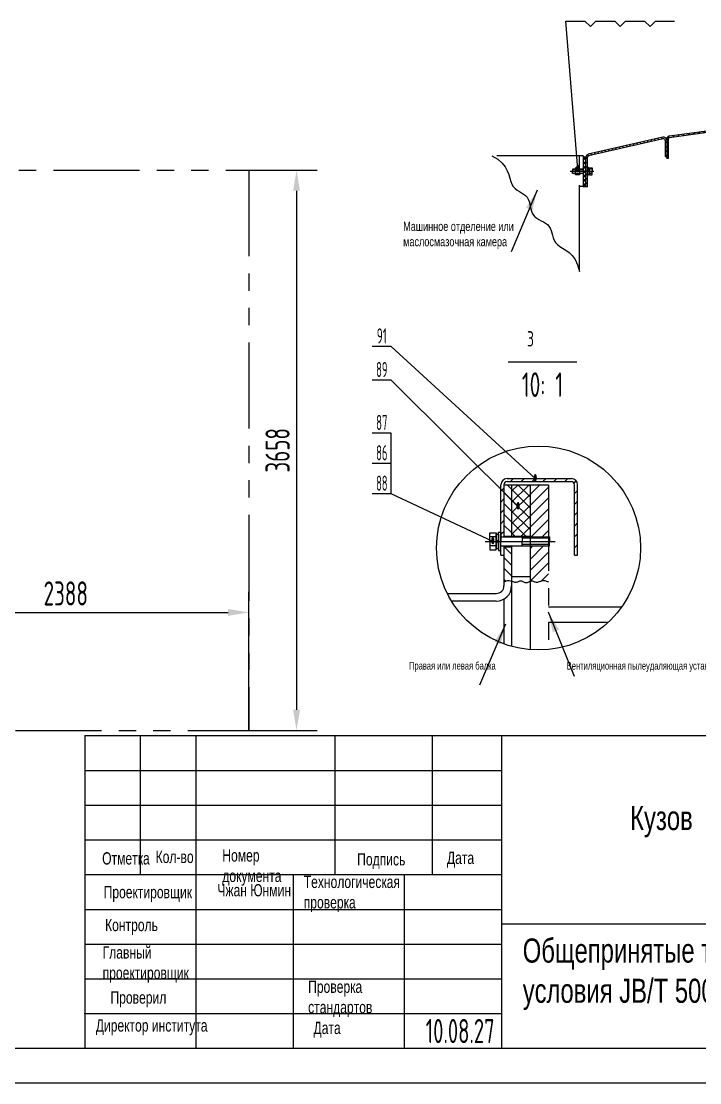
# Model space of a CAD drawing. Header units: millimetres. Extents: x 0 to 18900, y -495 to 13365.
# Drawn here: x 10096 to 14524, y 0 to 6930 of the extents above; entities that cross this region are included whole.
import ezdxf
from ezdxf.enums import TextEntityAlignment as Align

# ---------------------------------------------------------------- set-up
doc = ezdxf.new("R2010")
doc.units = ezdxf.units.MM
doc.header["$LTSCALE"] = 450
doc.linetypes.add('G', pattern=[2, 1.25, -0.25, 0.25, -0.25])
doc.linetypes.add('K', pattern=[2.5, 1.25, -0.25, 0.25, -0.25, 0.25, -0.25])
for name, color, linetype in [('01', 7, 'Continuous'), ('02', 1, 'Continuous'), ('05', 4, 'G'), ('07', 6, 'K'), ('08', 1, 'Continuous'), ('11', 3, 'Continuous'), ('THICK', 7, 'Continuous')]:
    doc.layers.add(name, color=color, linetype=linetype)
doc.styles.get("Standard").update_dxf_attribs({"font": 'isocp', "width": 0.707, "bigfont": 'intecad.shx'})
doc.dimstyles.new('INTE', dxfattribs={"dimscale": 45, "dimtxt": 3.5, "dimasz": 3, "dimexe": 3, "dimexo": 0, "dimgap": 1, "dimtad": 1, "dimdec": 0, "dimdsep": 46, "dimtxsty": 'Standard', "dimcen": 0, "dimclrd": 1, "dimclre": 1, "dimclrt": 3, "dimadec": 4, "dimazin": 0, "dimtfac": 1, "dimtdec": 0, "dimtmove": 0, "dimatfit": 0, "dimfxl": 1, "dimarcsym": 0})

# ---------------------------------------------------------------- blocks, each defined once
blk = doc.blocks.new('*D11')
at = {"layer": '08', "color": 1, "lineweight": -2}
for p, q in [((11580.4, 5957.6), (12027.3, 5957.6)), ((11892.3, 5822.6), (11892.3, 2434.6)), ((11580.4, 2299.6), (12027.3, 2299.6))]:
    blk.add_line(p, q, dxfattribs=at)
at = {"layer": '08', "color": 1}
for points in [[(11869.8, 5822.6), (11914.8, 5822.6), (11892.3, 5957.6)], [(11869.8, 2434.6), (11914.8, 2434.6), (11892.3, 2299.6)]]:
    blk.add_solid(points, dxfattribs=at)
at = {"layer": 'Defpoints', "color": 0}
for p in [(11580.4, 5957.6), (11580.4, 2299.6), (11892.3, 2299.6)]:
    blk.add_point(p, dxfattribs=at)
at = {"layer": '08', "color": 3, "insert": (11768.6, 4128.6), "char_height": 157.5, "attachment_point": 5, "rotation": 90}
blk.add_mtext('3658', dxfattribs=at)
blk = doc.blocks.new('*D13')
at = {"layer": '08', "color": 1, "lineweight": -2}
for p, q in [((9192.4, 2299.6), (9192.4, 3205.4)), ((11580.4, 2299.6), (11580.4, 3205.4)), ((9327.4, 3070.4), (11445.4, 3070.4))]:
    blk.add_line(p, q, dxfattribs=at)
at = {"layer": '08', "color": 1}
for points in [[(9327.4, 3092.9), (9327.4, 3047.9), (9192.4, 3070.4)], [(11445.4, 3092.9), (11445.4, 3047.9), (11580.4, 3070.4)]]:
    blk.add_solid(points, dxfattribs=at)
at = {"layer": 'Defpoints', "color": 0}
for p in [(11580.4, 3070.4), (9192.4, 2299.6), (11580.4, 2299.6)]:
    blk.add_point(p, dxfattribs=at)
at = {"layer": '08', "color": 3, "insert": (10386.4, 3194.2), "char_height": 157.5, "attachment_point": 5}
blk.add_mtext('2388', dxfattribs=at)
blk = doc.blocks.new('*U33')
at = {"layer": '01'}
blk.add_lwpolyline([(25, 5), (415, 5)], dxfattribs=at)
at = {"layer": '02'}
blk.add_lwpolyline([(0, 0), (420, 0)], dxfattribs=at)

msp = doc.modelspace()

# ---------------------------------------------------------------- hatches: boundary and pattern name
at = {"layer": '02', "linetype": 'Continuous'}
h = msp.add_hatch(dxfattribs=at)
h.set_pattern_fill('_USER', color=1, scale=20, angle=45, style=0, pattern_type=0)
h.set_pattern_definition([(45, (802.664, 1396.714), (-14.142136, 14.142136), [])])
h.paths.add_polyline_path([(15386.1, 6319.4), (15923.1, 6347.6), (15923.1, 6357.6), (15386, 6329.4, 0.021815), (15384.3, 6329.3), (14325.3, 6180.4, 0.37389), (14308.1, 6160.6), (14308.1, 6033.6), (14318.1, 6033.6), (14318.1, 6160.6, -0.37389), (14326.7, 6170.5)])
h = msp.add_hatch(dxfattribs=at)
h.set_pattern_fill('_USER', color=1, scale=20, angle=315, style=0, pattern_type=0)
h.set_pattern_definition([(315, (802.664, 1396.714), (14.142136, 14.142136), [])])
h.paths.add_polyline_path([(13796.6, 6061.1, 0.349806), (13781.1, 6041.6), (13781.1, 5949.6), (13791.1, 5949.6), (13791.1, 6041.6, -0.349806), (13798.8, 6051.3), (14285.9, 6162.7, -0.481695), (14298.1, 6152.9), (14298.1, 6045.7), (14308.1, 6045.7), (14308.1, 6152.9, 0.481695), (14283.7, 6172.4)])
h = msp.add_hatch(dxfattribs=at)
h.set_pattern_fill('_USER', color=1, scale=20, angle=45, style=0, double=1, pattern_type=0)
h.set_pattern_definition([(45, (-13222.105, -4645.17), (-14.142136, 14.142136), []), (135, (-13222.105, -4645.17), (-14.142136, -14.142136), [])])
h.paths.add_polyline_path([(13762.7, 5949.6), (13781.1, 5949.6), (13781.1, 6041.6), (13762.7, 6041.6)])
h.paths.add_polyline_path([(13762.7, 5849.6), (13781.1, 5849.6), (13781.1, 5949.6), (13762.7, 5949.6)])
h = msp.add_hatch(dxfattribs=at)
h.set_pattern_fill('_USER', color=1, scale=20, angle=315, style=0, pattern_type=0)
h.set_pattern_definition([(315, (802.664, 1743.335), (14.142136, 14.142136), [])])
h.paths.add_polyline_path([(13791.1, 5949.6), (13781.1, 5949.6), (13781.1, 5847.6), (13791.1, 5847.6)])

# ---------------------------------------------------------------- linework, layer by layer
for p, q in [((14325.3, 6180.4), (15384.3, 6329.3)), ((14326.7, 6170.5), (15385.7, 6319.4)), ((13781.1, 6041.6), (13762.7, 6041.6)), ((13762.7, 6041.6), (13762.7, 5849.6)), ((13762.7, 5849.6), (13781.1, 5849.6)), ((13246.1, 3904.1), (13296.1, 3904.1)), ((12876, 3194.1), (13196.1, 3194.1)), ((13196.1, 3144.1), (12903.6, 3144.1))]:
    msp.add_line(p, q)
for centre, radius, start, end in [((14328.1, 6160.6), 20, 97.99892, 179.99998), ((14328.1, 6160.6), 10, 97.99892, 179.99998), ((13196.1, 3244.1), 50, 270, 0), ((13196.1, 3244.1), 100, 270, 0)]:
    msp.add_arc(centre, radius, start, end)
at = {"layer": '01', "color": 7, "linetype": 'Continuous'}
for p, q in [((14283.7, 6172.4), (13796.6, 6061.1)), ((14285.9, 6162.7), (13798.8, 6051.3)), ((13791.1, 5847.6), (13791.1, 6041.6)), ((13791.1, 5847.6), (13781.1, 5847.6))]:
    msp.add_line(p, q, dxfattribs=at)
at = {"layer": '01'}
for p, q in [((14298.1, 6152.9), (14298.1, 6045.7)), ((14308.1, 6160.6), (14308.1, 6033.6)), ((14318.1, 6160.6), (14318.1, 6033.6)), ((13781.1, 5847.6), (13781.1, 6041.6)), ((13791.1, 5847.6), (13791.1, 6041.6)), ((14298.1, 6045.7), (14308.1, 6045.7)), ((14318.1, 6033.6), (14308.1, 6033.6)), ((13727.5, 5963.6), (13693.3, 5963.6)), ((13693.3, 5963.6), (13693.3, 5949.6)), ((13713.1, 5972.9), (13713.1, 5949.6)), ((13738.7, 5972.9), (13713.1, 5972.9)), ((13738.7, 5963.6), (13713.1, 5963.6)), ((13738.7, 5949.6), (13738.7, 5972.9)), ((13762.7, 5963.6), (13738.7, 5963.6)), ((13791.1, 5949.6), (13791.1, 5977.6)), ((13791.1, 5977.6), (13796.1, 5977.6)), ((13796.1, 5977.6), (13796.1, 5949.6)), ((13796.1, 5971), (13796.1, 5949.6)), ((13803.3, 5971), (13796.1, 5971)), ((13803.3, 5972.9), (13820.9, 5972.9)), ((13803.3, 5949.6), (13803.3, 5972.9)), ((13803.3, 5949.6), (13803.3, 5971)), ((13820.9, 5963.6), (13803.3, 5963.6)), ((13820.9, 5972.9), (13820.9, 5949.6)), ((13693.3, 5935.6), (13693.3, 5949.6)), ((13727.5, 5935.6), (13693.3, 5935.6)), ((13713.1, 5926.2), (13713.1, 5949.6)), ((13738.7, 5935.6), (13713.1, 5935.6)), ((13738.7, 5926.2), (13713.1, 5926.2)), ((13738.7, 5949.6), (13738.7, 5926.2)), ((13762.7, 5935.6), (13738.7, 5935.6)), ((13791.1, 5949.6), (13791.1, 5921.6)), ((13791.1, 5921.6), (13796.1, 5921.6)), ((13796.1, 5949.6), (13803.3, 5953.7)), ((13796.1, 5921.6), (13796.1, 5949.6)), ((13803.3, 5949.6), (13796.1, 5945.4)), ((13796.1, 5928.2), (13796.1, 5949.6)), ((13803.3, 5928.2), (13796.1, 5928.2)), ((13803.3, 5949.6), (13803.3, 5926.2)), ((13803.3, 5949.6), (13803.3, 5928.2)), ((13820.9, 5935.6), (13803.3, 5935.6)), ((13803.3, 5926.2), (13820.9, 5926.2)), ((13820.9, 5926.2), (13820.9, 5949.6)), ((13720.9, 4703.1), (13273.4, 4703.1)), ((13226.1, 3444.1), (13226.1, 3904.1)), ((13246.1, 3904.1), (13246.1, 3564.1)), ((13266.1, 3944.1), (13686.1, 3944.1)), ((13266.1, 3924.1), (13686.1, 3924.1)), ((13296.1, 3904.1), (13416.1, 3904.1)), ((13296.1, 3904.1), (13296.1, 3564.1)), ((13416.1, 3904.1), (13416.1, 2827.7)), ((13706.1, 3444.1), (13706.1, 3904.1)), ((13726.1, 3444.1), (13726.1, 3904.1)), ((13154.1, 3534.1), (13154.1, 3589.3)), ((13154.1, 3589.3), (13194.1, 3589.3)), ((13194.1, 3564.1), (13154.1, 3564.1)), ((13154.1, 3534.1), (13154.1, 3478.8)), ((13194.1, 3589.3), (13194.1, 3534.1)), ((13194.1, 3580.6), (13210.1, 3580.6)), ((13194.1, 3534.1), (13194.1, 3580.6)), ((13194.1, 3534.1), (13210.1, 3543.3)), ((13194.1, 3478.8), (13194.1, 3534.1)), ((13210.1, 3534.1), (13194.1, 3524.8)), ((13194.1, 3534.1), (13194.1, 3487.6)), ((13210.1, 3594.1), (13226.1, 3594.1)), ((13210.1, 3534.1), (13210.1, 3594.1)), ((13210.1, 3580.6), (13210.1, 3534.1)), ((13210.1, 3534.1), (13210.1, 3474.1)), ((13210.1, 3487.6), (13210.1, 3534.1)), ((13226.1, 3594.1), (13226.1, 3534.1)), ((13226.1, 3564.1), (13544.1, 3564.1)), ((13226.1, 3474.1), (13226.1, 3534.1)), ((13246.1, 3569.1), (13416.1, 3569.1)), ((13364.1, 3564.1), (13364.1, 3534.1)), ((13364.1, 3504.1), (13364.1, 3534.1)), ((13544.1, 3564.1), (13544.1, 3534.1)), ((13544.1, 3504.1), (13544.1, 3534.1)), ((13194.1, 3504.1), (13154.1, 3504.1)), ((13154.1, 3478.8), (13194.1, 3478.8)), ((13194.1, 3487.6), (13210.1, 3487.6)), ((13210.1, 3474.1), (13226.1, 3474.1)), ((13226.1, 3504.1), (13544.1, 3504.1)), ((13246.1, 3504.1), (13246.1, 3244.1)), ((13246.1, 3499.1), (13296.1, 3499.1)), ((13296.1, 3504.1), (13296.1, 2849)), ((13226.1, 3444.1), (13246.1, 3444.1)), ((13706.1, 3444.1), (13726.1, 3444.1)), ((13296.1, 3304.1), (13416.1, 3304.1)), ((13246.1, 3157.5), (13246.1, 2864.8))]:
    msp.add_line(p, q, dxfattribs=at)
for centre, radius, start, end in [((14288.1, 6152.9), 20, 359.99998, 102.87943), ((14288.1, 6152.9), 10, 359.99998, 102.87943), ((13266.1, 3904.1), 40, 90, 180), ((13266.1, 3904.1), 20, 90, 180), ((13686.1, 3904.1), 40, 0, 90), ((13686.1, 3904.1), 20, 0, 90)]:
    msp.add_arc(centre, radius, start, end, dxfattribs=at)
at = {"layer": '01', "color": 7, "linetype": 'Continuous'}
for radius in [20, 10]:
    msp.add_arc((13801.1, 6041.6), radius, 102.87943, 180, dxfattribs=at)
at = {"layer": '02'}
for p, q in [((13727.5, 5963.6), (13650.6, 6929.5)), ((13650.6, 6929.5), (13774.6, 6929.5)), ((13774.6, 6929.5), (13810, 6894.2)), ((13810, 6894.2), (13845.3, 6929.5)), ((13845.3, 6929.5), (13969.3, 6929.5)), ((13969.3, 6929.5), (14004.7, 6894.2)), ((14004.7, 6894.2), (14040, 6929.5)), ((14040, 6929.5), (14164, 6929.5)), ((14164, 6929.5), (14199.4, 6894.2)), ((14199.4, 6894.2), (14234.7, 6929.5)), ((14234.7, 6929.5), (14358.7, 6929.5)), ((13693.3, 5960.8), (13713.1, 5960.8)), ((13738.7, 5960.8), (13762.7, 5960.8)), ((13693.3, 5938.4), (13713.1, 5938.4)), ((13738.7, 5938.4), (13762.7, 5938.4)), ((12510.8, 4806.1), (12386.8, 4806.1)), ((13450, 3944.1), (12510.8, 4806.1)), ((12510.8, 4586.9), (12386.8, 4586.9)), ((13337.9, 3761.3), (12510.8, 4586.9)), ((12510.8, 4240.8), (12386.8, 4240.8)), ((12510.8, 4042.8), (12510.8, 4240.8)), ((12510.8, 4042.8), (12386.8, 4042.8)), ((12510.8, 3844.8), (12510.8, 4042.8)), ((12510.8, 3844.8), (12386.8, 3844.8)), ((13173.1, 3534.1), (12510.8, 3844.8)), ((13544.1, 3554.1), (13364.1, 3554.1)), ((13544.1, 3514.1), (13364.1, 3514.1)), ((13246.1, 3270.5), (13258.9, 3275.4)), ((13258.9, 3275.4), (13270.1, 3277.8)), ((13270.1, 3277.8), (13280, 3277.9)), ((13280, 3277.9), (13288.8, 3276.6)), ((13288.8, 3276.6), (13296.5, 3274.3)), ((13296.5, 3274.3), (13303.4, 3271.7)), ((13303.4, 3271.7), (13309.7, 3269.2)), ((13309.7, 3269.2), (13315.6, 3267.6)), ((13315.6, 3267.6), (13321.1, 3267.1)), ((13321.1, 3267.1), (13326.4, 3267.7)), ((13326.4, 3267.7), (13331.4, 3269)), ((13331.4, 3269), (13336.3, 3270.8)), ((13336.3, 3270.8), (13341.1, 3272.7)), ((13341.1, 3272.7), (13345.7, 3274.5)), ((13345.7, 3274.5), (13350.3, 3275.8)), ((13350.3, 3275.8), (13354.8, 3276.3)), ((13354.8, 3276.3), (13359.4, 3275.8)), ((13359.4, 3275.8), (13363.9, 3274.4)), ((13363.9, 3274.4), (13368.4, 3272.6)), ((13368.4, 3272.6), (13373, 3270.5)), ((13373, 3270.5), (13377.5, 3268.3)), ((13377.5, 3268.3), (13382, 3266.5)), ((13382, 3266.5), (13386.6, 3265.2)), ((13386.6, 3265.2), (13391.1, 3264.7)), ((13391.1, 3264.7), (13395.6, 3265.2)), ((13395.6, 3265.2), (13400.1, 3266.5)), ((13400.1, 3266.5), (13404.7, 3268.3)), ((13404.7, 3268.3), (13409.2, 3270.5)), ((13409.2, 3270.5), (13413.7, 3272.6)), ((13413.7, 3272.6), (13418.3, 3274.4)), ((13418.3, 3274.4), (13422.8, 3275.8)), ((13422.8, 3275.8), (13427.3, 3276.3)), ((13427.3, 3276.3), (13431.9, 3275.8)), ((13431.9, 3275.8), (13436.4, 3274.5)), ((13436.4, 3274.5), (13441.1, 3272.7)), ((13441.1, 3272.7), (13445.8, 3270.8)), ((13445.8, 3270.8), (13450.7, 3269)), ((13450.7, 3269), (13455.8, 3267.7)), ((13455.8, 3267.7), (13461.1, 3267.1)), ((13461.1, 3267.1), (13466.6, 3267.6)), ((13466.6, 3267.6), (13472.4, 3269.2)), ((13472.4, 3269.2), (13478.7, 3271.7)), ((13478.7, 3271.7), (13485.7, 3274.3)), ((13485.7, 3274.3), (13493.4, 3276.6)), ((13493.4, 3276.6), (13502.2, 3277.9)), ((13502.2, 3277.9), (13512.1, 3277.8)), ((13512.1, 3277.8), (13523.3, 3275.4)), ((13523.3, 3275.4), (13536.1, 3270.5))]:
    msp.add_line(p, q, dxfattribs=at)
at = {"layer": '02', "color": 1, "linetype": 'Continuous'}
for p, q in [((13226.1, 3861.6), (13246.1, 3881.6)), ((13265.9, 3904.1), (13296.1, 3873.9)), ((13288.6, 3924.1), (13308.6, 3944.1)), ((13296.1, 3790.1), (13410, 3904.1)), ((13296.1, 3860.8), (13339.3, 3904.1)), ((13336.6, 3904.1), (13416.1, 3824.6)), ((13359.3, 3924.1), (13379.3, 3944.1)), ((13407.3, 3904.1), (13416.1, 3895.3)), ((13430, 3924.1), (13450, 3944.1)), ((13500.7, 3924.1), (13520.7, 3944.1)), ((13571.5, 3924.1), (13591.5, 3944.1)), ((13642.2, 3924.1), (13662.2, 3944.1)), ((13703.2, 3914.4), (13717.6, 3928.8)), ((13246.1, 3853.1), (13296.1, 3803.1)), ((13296.1, 3873.9), (13416.1, 3753.9)), ((13296.1, 3719.4), (13416.1, 3839.4)), ((13706.1, 3846.6), (13726.1, 3866.6)), ((13226.1, 3790.8), (13246.1, 3810.8)), ((13246.1, 3782.4), (13296.1, 3732.4)), ((13296.1, 3803.1), (13416.1, 3683.1)), ((13296.1, 3648.7), (13416.1, 3768.7)), ((13706.1, 3775.9), (13726.1, 3795.9)), ((13226.1, 3720.1), (13246.1, 3740.1)), ((13246.1, 3711.7), (13296.1, 3661.7)), ((13296.1, 3732.4), (13416.1, 3612.4)), ((13296.1, 3578), (13416.1, 3698)), ((13706.1, 3705.2), (13726.1, 3725.2)), ((13226.1, 3649.4), (13246.1, 3669.4)), ((13246.1, 3641), (13296.1, 3591)), ((13296.1, 3661.7), (13388.7, 3569.1)), ((13357.9, 3569.1), (13416.1, 3627.3)), ((13706.1, 3634.4), (13726.1, 3654.4)), ((13226.1, 3578.7), (13246.1, 3598.7)), ((13246.1, 3570.3), (13247.3, 3569.1)), ((13296.1, 3591), (13318, 3569.1)), ((13706.1, 3563.7), (13726.1, 3583.7)), ((13246.6, 3499.1), (13296.1, 3449.6)), ((13706.1, 3493), (13726.1, 3513)), ((13246.1, 3428.9), (13296.1, 3378.9)), ((13246.1, 3358.2), (13296.1, 3308.2)), ((13246.1, 3287.5), (13258.3, 3275.2))]:
    msp.add_line(p, q, dxfattribs=at)
at = {"layer": '02'}
msp.add_circle((13471.7, 3491.1), 665.6, dxfattribs=at)
at = {"layer": '05'}
for p, q in [((13833, 5949.6), (13678.9, 5949.6)), ((13123.4, 3534.1), (13579.6, 3534.1)), ((13173.1, 3534.1), (13231, 3534.1)), ((13189.6, 3534.1), (13244.2, 3534.1))]:
    msp.add_line(p, q, dxfattribs=at)
at = {"layer": '05', "color": 4, "linetype": 'G'}
msp.add_line((13801.1, 5949.6), (13774.1, 5949.6), dxfattribs=at)
at = {"layer": '07', "color": 6, "linetype": 'K'}
for p, q in [((13762.7, 6051.8), (13167.9, 6051.8)), ((13738.7, 5296.8), (13738.7, 6051.8)), ((13762.7, 6051.8), (13762.7, 5849.6)), ((9180.4, 5957.6), (11580.4, 5957.6)), ((11580.4, 5957.6), (11580.4, 2299.6)), ((13762.7, 5849.6), (13738.7, 5849.6)), ((13416.1, 3904.1), (13416.1, 2827.7)), ((13416.1, 3904.1), (13536.1, 3904.1)), ((13416.1, 3839.4), (13480.7, 3904.1)), ((13416.1, 3768.7), (13536.1, 3888.7)), ((13536.1, 3904.1), (13536.1, 2828.5)), ((13416.1, 3698), (13536.1, 3818)), ((13416.1, 3627.3), (13536.1, 3747.3)), ((13423.6, 3564.1), (13536.1, 3676.6)), ((13494.3, 3564.1), (13536.1, 3605.9)), ((13416.1, 3415.2), (13505, 3504.1)), ((13416.1, 3485.9), (13434.3, 3504.1)), ((13416.1, 3344.4), (13536.1, 3464.4)), ((13416.1, 3273.7), (13536.1, 3393.7)), ((13488.1, 3275.1), (13536.1, 3323)), ((14013.3, 3104.1), (13536.1, 3104.1)), ((13925.5, 3004.1), (13536.1, 3004.1)), ((2182.4, 2299.6), (11580.4, 2299.6))]:
    msp.add_line(p, q, dxfattribs=at)
msp.add_lwpolyline([(13167.9, 6051.8), (13206, 6028.4), (13234.2, 6003.6), (13254.2, 5978.2), (13267.9, 5952.8), (13277.2, 5928.2), (13283.9, 5904.9), (13290, 5883.7), (13297.1, 5865.2), (13306.8, 5849.9), (13318.7, 5837.3), (13332.2, 5826.8), (13346.5, 5817.6), (13360.8, 5809), (13374.5, 5800.3), (13386.8, 5790.9), (13397, 5780.1), (13404.7, 5767.3), (13410.2, 5752.9), (13414.2, 5737.5), (13417.6, 5721.5), (13421, 5705.5), (13425.1, 5690), (13430.6, 5675.7), (13438.2, 5662.9), (13448.4, 5652.1), (13460.7, 5642.9), (13474.5, 5634.7), (13489, 5627.1), (13503.4, 5619.5), (13517.2, 5611.4), (13529.5, 5602.2), (13539.7, 5591.3), (13547.4, 5578.6), (13553.1, 5564.1), (13557.6, 5548.6), (13562, 5532.5), (13567, 5516.2), (13573.5, 5500.4), (13582.3, 5485.5), (13594.4, 5472), (13610.2, 5460.1), (13629, 5448.5), (13649.5, 5435.7), (13670.7, 5420), (13691.4, 5399.9), (13710.4, 5373.7), (13726.5, 5339.9), (13738.7, 5296.8)], dxfattribs=at)
at = {"layer": 'THICK'}
for p, q in [((10511, 2266), (10511, 225)), ((10511, 2266), (18675, 2266)), ((10873.7, 2265), (10873.7, 2266)), ((10873.9, 1358.9), (10873.9, 2266)), ((11236.7, 225), (11236.7, 2266)), ((12143.8, 1358.9), (12143.8, 2266)), ((12778.8, 1358.9), (12778.8, 2266)), ((13232.3, 225), (13232.3, 2266)), ((10511, 1585.7), (13232.3, 1585.7)), ((10511, 1358.9), (13232.3, 1358.9)), ((11871.7, 225), (11871.7, 1358.9)), ((12597.4, 225), (12597.4, 1358.9)), ((13232.3, 1037.5), (15726.9, 1037.5)), ((10511, 225), (18675, 225))]:
    msp.add_line(p, q, dxfattribs=at)
at = {"layer": 'THICK', "color": 3}
for p, q in [((10511, 2039.2), (13232.3, 2039.2)), ((10511, 1812.4), (13232.3, 1812.4)), ((10511, 1132.1), (13232.3, 1132.1)), ((10511, 905.3), (13232.3, 905.3)), ((10511, 678.6), (13232.3, 678.6)), ((10511, 451.8), (13232.3, 451.8))]:
    msp.add_line(p, q, dxfattribs=at)
for p in [(10511, 451.8), (10511, 225)]:
    msp.add_point(p, dxfattribs=at)

# ---------------------------------------------------------------- block references
at = {"layer": '01', "xscale": 45, "yscale": 45, "zscale": 45}
msp.add_blockref('*U33', (0, 0), dxfattribs=at)

# ---------------------------------------------------------------- texts
at = {"layer": '01', "attachment_point": 1}
for s, insert, char_height in [('{\\fArial|b0|i0|c204|p34;\\C3;Машинное отделение или\\Pмаслосмазочная камера}', (12588.4, 5620.5), 60), ('{\\Fisocp,intecad|c204;\\C3;3}', (13396.9, 4906.4), 100), ('{\\fArial|b0|i0|c204|p34;\\C3;Правая или левая балка}', (12626, 2747.4), 50), ('{\\fArial|b0|i0|c204|p34;\\C3;Вентиляционная пылеудаляющая установка}', (13655.6, 2747), 50), ('{\\fArial|b0|i0|c204|p34;Кол-во}', (10972.6, 1514.4), 80), ('{\\fArial|b0|i0|c204|p34;Подпись}', (12288.1, 1498.4), 80), ('{\\fArial|b0|i0|c204|p34;Дата}', (12873.8, 1508), 80), ('{\\fArial|b0|i0|c204|p34;Технологическая\\Pпроверка}', (11939.2, 1351.3), 80), ('{\\fArial|b0|i0|c204|p34;Проектировщик}', (10633.3, 1284.2), 80), ('{\\fArial|b0|i0|c204|p34;\\C3;Чжан Юнмин}', (11375.9, 1297), 80), ('{\\fArial|b0|i0|c204|p34;Контроль}', (10642.8, 1069.7), 80), ('{\\fArial|b0|i0|c204|p34;Общепринятые технические\\Pусловия \\fArial|b0|i0|c0|p34;JB/T 5000}', (13368.5, 941.9), 157.5), ('{\\fArial|b0|i0|c204|p34;Главный\\Pпроектировщик}', (10626.8, 890.6), 80), ('{\\fArial|b0|i0|c204|p34;Проверка\\Pстандартов}', (11967.9, 666.7), 80), ('{\\fArial|b0|i0|c204|p34;Проверил}', (10678, 596.4), 80), ('{\\fArial|b0|i0|c204|p34;Директор института}', (10582, 414.1), 80), ('{\\fArial|b0|i0|c204|p34;Дата}', (12003.1, 398.1), 80)]:
    msp.add_mtext(s, dxfattribs=dict(at, insert=insert, char_height=char_height))
for s, insert, char_height, width in [('{\\fArial|b0|i0|c204|p34;\\C3;Кузов}', (14069.4, 1807), 157.5, 6.401), ('{\\fArial|b0|i0|c204|p34;Отметка}', (10623.7, 1504.8), 80, 3.201), ('{\\fArial|b0|i0|c204|p34;Номер документа}', (11407.9, 1524), 80, 3.201)]:
    msp.add_mtext(s, dxfattribs=dict(at, insert=insert, char_height=char_height, width=width))
at = {"layer": '02', "width": 0.605172}
for p, p2 in [((13715.5, 5943.6), (13739.5, 5943.6)), ((13438, 3924.1), (13462, 3924.1)), ((13325.9, 3741.3), (13349.9, 3741.3)), ((13161.1, 3514.1), (13185.1, 3514.1))]:
    msp.add_text('●', height=40, dxfattribs=at).set_placement(p, p2, align=Align.FIT)
at = {"layer": '11'}
for s, height, width, p, p2 in [('91', 98.99, 0.631788, (12415.8, 4826.1), (12481.7, 4826.1)), ('89', 98.99, 0.568672, (12411.6, 4606.9), (12486, 4606.9)), ('87', 98.99, 0.601243, (12411.6, 4260.8), (12486, 4260.8)), ('86', 98.99, 0.578293, (12411.6, 4062.8), (12486, 4062.8)), ('88', 98.99, 0.601243, (12411.6, 3864.8), (12486, 3864.8)), ('10.08.27', 157.5, 0.642055, (12735, 258.8), (13185, 258.8))]:
    msp.add_text(s, height=height, dxfattribs=dict(at, width=width)).set_placement(p, p2, align=Align.FIT)
at = {"layer": '11', "width": 0.707}
msp.add_text('10: 1', height=160, dxfattribs=at).set_placement((13497.4, 4477.1), align=Align.CENTER)

# ---------------------------------------------------------------- dimensions: what is measured, and where the dimension line sits
at = {"layer": '08'}
dim = msp.add_linear_dim(base=(11892.3, 2299.6), p1=(11580.4, 5957.6), p2=(11580.4, 2299.6), angle=90, dimstyle='INTE', dxfattribs=at)
dim.commit()
dim.dimension.update_dxf_attribs({"geometry": '*D11', "text_midpoint": (11768.6, 4128.6)})
dim = msp.add_linear_dim(base=(11580.4, 3070.4), p1=(9192.4, 2299.6), p2=(11580.4, 2299.6), dimstyle='INTE', dxfattribs=at)
dim.commit()
dim.dimension.update_dxf_attribs({"geometry": '*D13', "text_midpoint": (10386.4, 3194.2)})

# ---------------------------------------------------------------- leaders
for points in [[(13463.3, 5827.8), (13292.8, 5425)], [(13534.5, 3074.5), (13705.1, 2655.3)], [(13256.8, 2993.9), (13086.2, 2594.5)]]:
    msp.add_leader(points, dimstyle='INTE')

doc.saveas('drawing.dxf')
